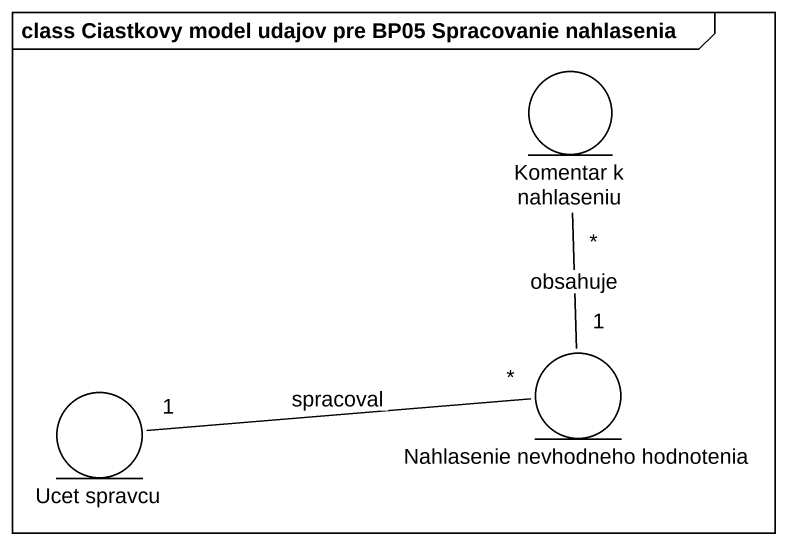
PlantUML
@startuml
mainframe class Ciastkovy model udajov pre BP05 Spracovanie nahlasenia
entity "Komentar k nahlaseniu" as Komentar_k_nahlaseniu
entity "Ucet spravcu" as Ucet_spravcu
entity "Nahlasenie nevhodneho hodnotenia" as Nahlasenie_nevhodneho
Komentar_k_nahlaseniu "*" -- "1" Nahlasenie_nevhodneho : obsahuje
Ucet_spravcu "1" -right- "*" Nahlasenie_nevhodneho : spracoval
@enduml
